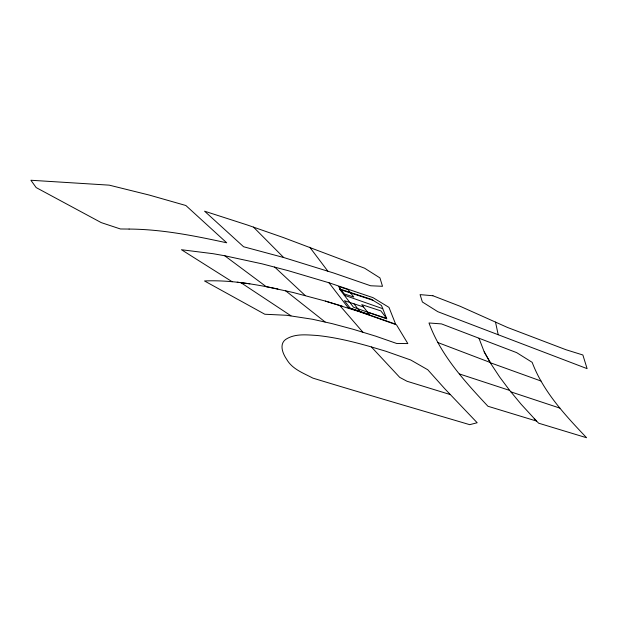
<?xml version="1.0" encoding="UTF-8"?>
<svg xmlns="http://www.w3.org/2000/svg" width="618" height="618" viewBox="0 0 618 618"><rect width="100%" height="100%" fill="white"/><g stroke="black" fill="none" stroke-linecap="round" stroke-linejoin="round"><path stroke-width="0.93" d="M277.93 289C253.805 283.994 229.216 279.892 204.496 280.958L264.821 314.245L286.605 315.28L312.538 319.259L332.183 323.654L353.318 329.324L375.605 336.138L396.71 343.484L407.834 343.577L396.486 324.805L359.691 311.796L325.346 301.082L293.086 292.476L266.211 286.659L224.728 255.759L213.187 253.712L181.46 249.726L232.19 281.754M237.204 282.202L249.873 283.824M224.728 255.759L262.109 263.847L288.343 270.715L328.961 282.758L372.978 297.637L388.969 307.37L395.644 324.164L347.98 307.47M371.372 346.937C353.604 341.831 335.559 337.374 317.134 335.481C306.582 334.856 294.662 333.311 285.416 339.614C279.035 344.651 282.866 353.743 286.59 359.205C292.26 369.216 303.26 373.017 312.893 378.123C365.045 394.029 417.413 409.216 469.703 424.666L477.181 422.743L444.829 388.799L427.764 369.757L410.746 360.008L385.995 351.294L371.372 346.937L399.715 377.366L406.999 381.26L450.368 394.593M283.654 257.513L243.585 246.752L204.581 211.194L247.215 224.952L283.554 237.621L364.62 268.212L379.946 277.907L382.511 286.296L370.653 285.771L333.697 273.017L283.654 257.513L253.465 227.1M325.346 301.082L342.279 306.18M339.846 289.479L372.963 300.302M363.523 306.945L344.427 300.703L350.197 308.189L369.286 314.431L361.739 304.628L380.827 310.869L386.598 318.355L367.501 312.113M459.483 373.975L509.695 390.429L521.159 404.272L536.594 421.082L487.926 406.25C464.782 381.445 440.773 355.358 429 322.975L441.522 323.909L516.656 352.631L532.168 362.341C543.222 391.727 565.3 415.327 586.598 437.745L538.626 423.191L534.253 418.633M510.908 391.882L559.893 408.112M344.241 295.188L382.751 308.683M540.974 381.012L490.375 362.766L484.195 351.843L478.965 338.231M437.699 342.488L490.205 362.465M240.935 282.689L290.954 315.798M285.578 290.761L325.114 321.97M274.616 267.007L305.246 295.558M339.707 305.408L362.805 332.098M353.975 303.824L359.738 311.31M328.961 282.758L348.544 308.197M309.749 247.208L327.803 271.109M509.695 390.429L499.676 377.05L491.194 364.187L484.195 351.843M495.505 322.094L498.201 334.724M129.092 229.062L120.44 228.977L101.228 222.611L36.161 187.578L30.9 180.255L109.247 185.153L149.023 195.002L185.848 205.5L226.721 242.804C194.6 235.821 162.086 229.286 129.092 229.062M432.901 295.744L420.078 294.624L422.38 301.986L437.76 311.673L587.1 368.645L582.874 354.987L566.003 349.742L507.37 327.409L460.124 306.273L432.901 295.744M348.05 289.564L338.502 286.443L344.265 293.929L353.813 297.049L348.05 289.564M371.287 299.282L339.359 288.845L353.496 307.208L386.798 318.873L381.484 305.493L371.287 299.282"/></g></svg>
